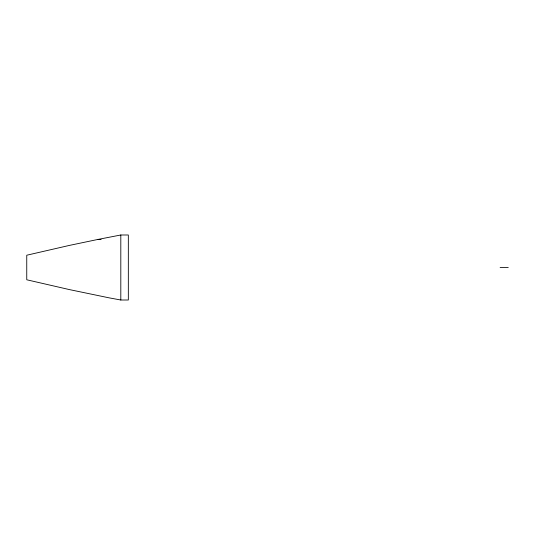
<?xml version="1.0" encoding="UTF-8"?>
<svg xmlns="http://www.w3.org/2000/svg" width="535" height="535" viewBox="0 0 535 535"><rect width="100%" height="100%" fill="white"/><g stroke="black" fill="none" stroke-linecap="round" stroke-linejoin="round"><path stroke-width="0.8" d="M98.099 239.399L69.476 245.391L26.75 255.222L26.75 279.778L69.476 289.609L109.1 297.841L120.81 300.008L128.333 300.008L128.333 234.992L120.81 234.992L98.099 239.399L101.108 239.399M500.125 267.5L508.25 267.5M120.81 234.992L120.81 300.008"/></g></svg>
